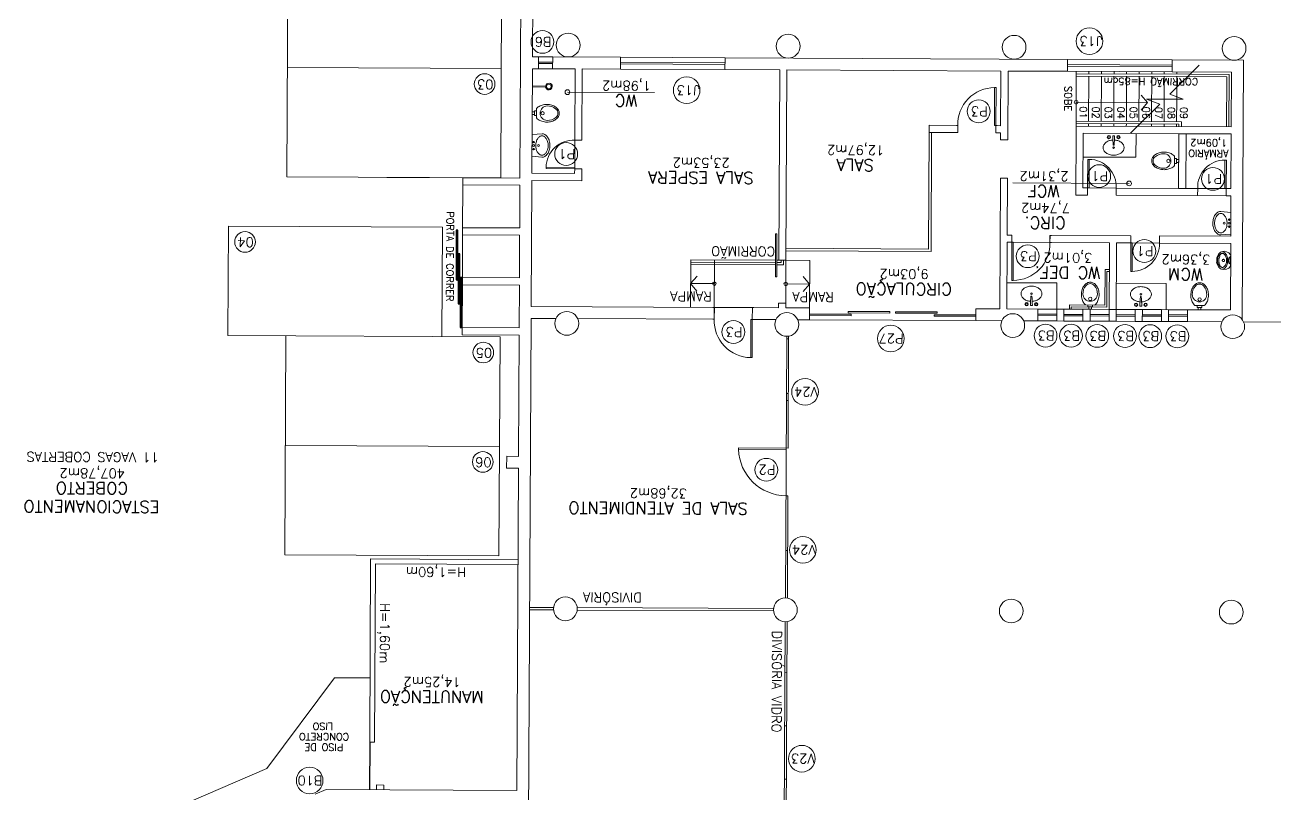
# Model space of a CAD drawing. Extents: x -1057 to 3416, y -340 to 4111.
# Drawn here: x 396.02 to 422.3, y 171.99 to 188.15 of the extents above; entities that cross this region are included whole.
import ezdxf
from ezdxf.enums import TextEntityAlignment as Align

# ---------------------------------------------------------------- set-up
doc = ezdxf.new("R2010")
doc.units = 0
doc.header["$LTSCALE"] = 50
for name, pattern in [('CONTINU', [0]), ('DASHDOT', [1, 0.5, -0.25, 0, -0.25]), ('HIDDEN', [9.525, 6.35, -3.175])]:
    doc.linetypes.add(name, pattern=pattern)
doc.layers.add('0.1', color=8, linetype='Continuous', lineweight=13)
doc.styles.add('80X50', font='romans.shx')
doc.styles.get("Standard").update_dxf_attribs({"font": 'romans.shx'})

# ---------------------------------------------------------------- blocks, each defined once
blk = doc.blocks.new('P80')
for points in [[(0, 0.86), (0, 0.83), (0.15, 0.83), (0.15, 0.86)], [(0, 0), (0, 0.03), (0.15, 0.03), (0.15, 0)]]:
    blk.add_lwpolyline(points)
blk.add_lwpolyline([(-0.8, 0.06), (0, 0.06), (0, 0.03), (-0.8, 0.03)], close=True)
at = {"color": 8}
blk.add_arc((-0.025, 0.056), 0.775, 88.1408, 179.6698, dxfattribs=at)
blk = doc.blocks.new('P80 - parede 25cm')
for points in [[(-0.03, -0.125), (0, -0.125), (0, 0.125), (-0.03, 0.125)], [(0.83, -0.125), (0.8, -0.125), (0.8, 0.125), (0.83, 0.125)]]:
    blk.add_lwpolyline(points)
blk.add_lwpolyline([(0.77, -0.925), (0.77, -0.125), (0.8, -0.125), (0.8, -0.925)], close=True)
at = {"color": 8}
blk.add_arc((0.774, -0.15), 0.775, 178.1408, 269.6698, dxfattribs=at)
blk = doc.blocks.new('P60')
at = {"color": 252}
blk.add_lwpolyline([(-0.6, 0.06), (0, 0.06), (0, 0.03), (-0.6, 0.03)], close=True, dxfattribs=at)
at = {"color": 8}
blk.add_arc((-0.029, 0.06), 0.571, 87.1025, 180, dxfattribs=at)
blk = doc.blocks.new('Chuveiro')
at = {"lineweight": -2}
for p, q in [((-0.28, 0), (-0.301, 0)), ((0, 0), (-0.28, 0)), ((-0.28, -0.02), (-0.301, -0.02)), ((0, -0.02), (-0.28, -0.02))]:
    blk.add_line(p, q, dxfattribs=at)
at = {"color": 8, "lineweight": -2}
blk.add_circle((-0.35, -0.01), 0.05, dxfattribs=at)
at = {"lineweight": -2}
blk.add_arc((-0.35, -0.01), 0.07, 8.2132, 351.7868, dxfattribs=at)
blk = doc.blocks.new('Vaso')
for points in [[(0.03, -0.05), (0.03, 0), (-0.03, 0), (-0.03, -0.05)], [(0.05, -0.09), (0.05, -0.05), (-0.05, -0.05), (-0.05, -0.09)]]:
    blk.add_lwpolyline(points)
for points in [[(0.183, -0.31, -0.071776), (0.168, -0.413, -0.083144), (0.129, -0.494, -0.106699), (0.065, -0.552, -0.132564), (-0.002, -0.57, -0.132564), (-0.069, -0.552, -0.106699), (-0.133, -0.494, -0.083144), (-0.172, -0.413, -0.071776), (-0.187, -0.31, -0.071776), (-0.172, -0.207, -0.083144), (-0.133, -0.126, -0.060171), (-0.1, -0.09), (0.096, -0.09, -0.060171), (0.129, -0.126, -0.083144), (0.168, -0.207, -0.071776)], [(-0.088, -0.497, 0.2474), (0, -0.541, 0.2474), (0.088, -0.497, 0.197858), (0.152, -0.318, 0.418329), (0, -0.168, 0.418329), (-0.152, -0.318, 0.197858)]]:
    blk.add_lwpolyline(points, format="xyb", close=True)
blk.add_circle((-0.002, -0.22), 0.0352)
blk = doc.blocks.new('Cuba-emp')
blk.add_lwpolyline([(0.21, 0.248), (0, 0.227), (0, -0.227), (0.21, -0.248, 0.137816), (0.271, -0.231, 0.107041), (0.329, -0.176, 0.080751), (0.364, -0.099, 0.068643), (0.378, -0.001, 0.068643), (0.364, 0.098, 0.080751), (0.329, 0.174, 0.107041), (0.271, 0.23, 0.115752), (0.21, 0.248)], format="xyb")
blk.add_lwpolyline([(0.21, 0.205, -0.131827), (0.25, 0.194, -0.106633), (0.297, 0.151, -0.083482), (0.328, 0.087, -0.072232), (0.341, 0, -0.072232), (0.328, -0.087, -0.083482), (0.297, -0.151, -0.106633), (0.25, -0.194, -0.131827), (0.21, -0.205, -0.131827), (0.17, -0.194, -0.106633), (0.123, -0.151, -0.083482), (0.092, -0.087, -0.072232), (0.079, 0, -0.072232), (0.092, 0.087, -0.083482), (0.123, 0.151, -0.106633), (0.17, 0.194, -0.131827)], format="xyb", close=True)
for centre, radius in [((0.037, -0.002), 0.0193), ((0.037, -0.002), 0.0193), ((0.036, 0.071), 0.0155), ((0.14, -0.001), 0.0198), ((0.036, -0.076), 0.0155)]:
    blk.add_circle(centre, radius)
blk = doc.blocks.new('Cuba')
blk.add_lwpolyline([(-0.016, 0.16, 0.059592), (-0.087, 0.147, 0.084248), (-0.156, 0.113, 0.106469), (-0.205, 0.058, 0.130159), (-0.22, 0, 0.130159), (-0.205, -0.058, 0.106469), (-0.156, -0.113, 0.084248), (-0.087, -0.147, 0.073281), (0, -0.16, 0.073281), (0.087, -0.147, 0.084248), (0.156, -0.113, 0.106469), (0.205, -0.058, 0.130159), (0.22, 0, 0.130159), (0.205, 0.058, 0.106469), (0.156, 0.113, 0.084248), (0.087, 0.147, 0.058268), (0.018, 0.159, 0.073281)], format="xyb")
blk.add_lwpolyline([(0.001, 0.05), (-0.007, 0.05, -0.389688), (-0.009, 0.052, -0.017234), (-0.019, 0.248, -0.418769), (-0.017, 0.25), (0.001, 0.25), (0.019, 0.25, -0.418769), (0.021, 0.248, -0.017234), (0.011, 0.052, -0.389688), (0.009, 0.05)], format="xyb", close=True)
for centre, radius in [((-0.099, 0.22), 0.035), ((0, 0), 0.0175), ((0.101, 0.22), 0.035)]:
    blk.add_circle(centre, radius)
at = {"color": 8}
for centre, radius in [((-0.099, 0.22), 0.025), ((-0.099, 0.22), 0.024), ((0.101, 0.22), 0.025), ((0.101, 0.22), 0.024)]:
    blk.add_circle(centre, radius, dxfattribs=at)
blk = doc.blocks.new('MIC')
for p, q in [((0, 0), (0, 0.111)), ((0.294, 0.002), (0.294, 0)), ((0, -0.112), (0, 0)), ((0.294, 0), (0.294, -0.002))]:
    blk.add_line(p, q)
for points in [[(0, 0.053, -0.473116), (0.005, 0.056), (0.025, 0.051, -0.362542), (0.031, 0.043), (0.033, 0.028, 0.564769), (0.039, 0.023)], [(0.002, 0.08), (0.034, 0.057, -0.1805), (0.041, 0.045), (0.043, 0.032, 0.35029), (0.049, 0.026, -0.252034), (0.063, 0.019)], [(0.064, 0.016, -0.100603), (0.082, 0.1, -0.114611), (0.123, 0.161, -0.309836), (0.21, 0.175, -0.309836)], [(0.161, -0.146), (0.165, -0.147, 0.189039), (0.197, -0.145, 0.189014), (0.26, -0.08, 0.116802), (0.275, 0, 0.116802), (0.26, 0.08, 0.189014), (0.197, 0.145, 0.189039), (0.165, 0.147), (0.161, 0.146)], [(0, -0.053, 0.473116), (0.005, -0.056), (0.025, -0.052, 0.362542), (0.031, -0.043), (0.033, -0.029, -0.564769), (0.039, -0.023)], [(0.002, -0.081), (0.034, -0.057, 0.1805), (0.041, -0.046), (0.043, -0.032, -0.35029), (0.049, -0.026, 0.252034), (0.063, -0.02)], [(0.064, -0.016, 0.100603), (0.082, -0.1, 0.114611), (0.123, -0.161, 0.309836), (0.21, -0.175, 0.309836)]]:
    blk.add_lwpolyline(points, format="xyb")
blk.add_lwpolyline([(0.247, 0), (0.247, -0.008, -0.102017), (0.231, -0.09, -0.100634), (0.2, -0.137, -0.31043), (0.159, -0.144, -0.029837), (0.153, -0.143, -0.193887), (0.101, -0.08, -0.096635), (0.085, 0, -0.096635), (0.101, 0.08, -0.193887), (0.153, 0.142, -0.029837), (0.159, 0.144, -0.31043), (0.2, 0.137, -0.100634), (0.231, 0.09, -0.102017), (0.247, 0.008)], format="xyb", close=True)
blk.add_circle((0.046, 0), 0.0075)
at = {"linetype": 'DASHDOT'}
blk.add_circle((0.152, 0), 0.024, dxfattribs=at)
for centre, radius, start, end in [((0.014, 0.111), 0.0142, 142.0649, 179.055), ((0.138, 0.032), 0.161, 69.9635, 146.7254), ((0.046, 0), 0.024, 251.9674, 108.0326), ((0.139, 0.048), 0.146, 35.2589, 68.1534), ((0.035, -0.011), 0.264, 26.2626, 32.6613), ((-0.029, -0.043), 0.336, 21.0674, 26.2626), ((0.16, 0.03), 0.134, 1.8451, 21.0674), ((-0.722, 0.002), 1.016, 360, 1.8451), ((0.014, -0.111), 0.0142, 180.945, 217.9351), ((0.138, -0.032), 0.161, 213.2746, 290.0365), ((0.139, -0.048), 0.146, 291.8466, 324.7411), ((0.035, 0.011), 0.264, 327.3387, 333.7374), ((-0.029, 0.043), 0.336, 333.7374, 338.9326), ((0.16, -0.03), 0.134, 338.9326, 358.1549), ((-0.722, -0.002), 1.016, 358.1549, 360)]:
    blk.add_arc(centre, radius, start, end)
blk = doc.blocks.new('ÁREA')
for p in [(0.00005, 0.00376), (0, 0)]:
    blk.add_attdef('COMPARTIMENTO', text='', height=0.0025).set_placement(p, align=Align.CENTER)
at = {"color": 1}
for p in [(-0.00005, -0.00376), (-0.0001, -0.00752)]:
    blk.add_attdef('ÁREA', text='', height=0.002, dxfattribs=at).set_placement(p, align=Align.CENTER)

msp = doc.modelspace()

# ---------------------------------------------------------------- linework, layer by layer
at = {"layer": '0.1', "color": 8}
for p, q in [((406.025, 184.939), (406.059, 191.839)), ((406.816, 187.375), (407.116, 187.374)), ((406.817, 187.485), (407.117, 187.484)), ((408.541, 187.477), (410.741, 187.466)), ((417.94, 187.431), (420.14, 187.42)), ((407.116, 187.344), (406.816, 187.345)), ((407.116, 187.234), (406.816, 187.235)), ((410.739, 187.216), (408.539, 187.227)), ((408.54, 187.367), (410.74, 187.356)), ((410.74, 187.326), (408.54, 187.337)), ((420.139, 187.17), (417.939, 187.181)), ((417.94, 187.321), (420.14, 187.31)), ((420.14, 187.28), (417.94, 187.291)), ((418.125, 187.13), (418.124, 187.08)), ((420.514, 187.118), (418.125, 187.13)), ((420.464, 187.068), (418.124, 187.08)), ((419.622, 186.522), (419.488, 186.68)), ((418.122, 186.53), (419.622, 186.522)), ((419.622, 186.522), (419.486, 186.365)), ((418.119, 186.08), (418.119, 185.88)), ((419.459, 186.073), (418.119, 186.08)), ((419.509, 186.123), (418.12, 186.13)), ((415.021, 183.445), (415.033, 185.895)), ((415.071, 183.395), (415.083, 185.895)), ((419.383, 185.873), (419.38, 185.373)), ((420.283, 185.869), (420.433, 185.868)), ((407.579, 185.132), (407.582, 185.732)), ((419.38, 185.373), (418.266, 185.379)), ((405.223, 183.893), (405.227, 184.793)), ((418.963, 184.725), (418.363, 184.728)), ((420.277, 184.719), (420.427, 184.718)), ((420.677, 184.717), (421.277, 184.714)), ((405.218, 182.843), (405.222, 183.743)), ((415.021, 183.445), (412.021, 183.46)), ((416.771, 183.586), (417.571, 183.582)), ((419.271, 183.574), (419.871, 183.571)), ((410.013, 182.22), (410.018, 183.22)), ((411.8, 183.211), (410.018, 183.22)), ((410.513, 182.217), (410.518, 183.217)), ((411.87, 183.21), (411.83, 183.211)), ((411.919, 183.16), (411.92, 183.21)), ((411.969, 183.11), (411.97, 183.21)), ((412.015, 182.31), (412.02, 183.21)), ((412.02, 183.21), (412.52, 183.207)), ((415.071, 183.395), (412.021, 183.41)), ((412.52, 183.207), (412.515, 182.207)), ((411.799, 183.161), (410.017, 183.17)), ((411.799, 183.111), (410.017, 183.12)), ((411.919, 183.16), (411.829, 183.161)), ((411.969, 183.11), (411.829, 183.111)), ((418.725, 182.267), (418.729, 183.015)), ((418.729, 183.015), (418.819, 183.014)), ((418.765, 182.226), (418.768, 182.974)), ((418.768, 182.974), (418.818, 182.974)), ((405.212, 181.793), (405.217, 182.693)), ((410.015, 182.72), (410.151, 182.876)), ((410.515, 182.717), (410.015, 182.72)), ((410.015, 182.72), (410.149, 182.561)), ((412.017, 182.71), (412.517, 182.707)), ((412.517, 182.707), (412.382, 182.55)), ((412.517, 182.707), (412.383, 182.865)), ((417.717, 182.732), (416.667, 182.737)), ((417.715, 182.182), (417.717, 182.732)), ((420.017, 182.72), (418.967, 182.725)), ((420.015, 182.17), (420.017, 182.72)), ((411.315, 182.213), (410.515, 182.217)), ((417.315, 182.184), (417.715, 182.182)), ((417.865, 182.181), (418.265, 182.179)), ((417.981, 182.27), (417.98, 182.18)), ((417.981, 182.27), (418.725, 182.267)), ((418.02, 182.23), (418.765, 182.226)), ((418.02, 182.23), (418.02, 182.18)), ((418.415, 182.178), (418.815, 182.176)), ((418.965, 182.175), (419.365, 182.173)), ((419.515, 182.173), (419.915, 182.171)), ((420.065, 182.17), (420.465, 182.168)), ((412.513, 181.957), (416.013, 181.94)), ((417.713, 181.932), (417.313, 181.934)), ((417.314, 182.074), (417.714, 182.072)), ((417.714, 182.042), (417.314, 182.044)), ((418.263, 181.929), (417.863, 181.931)), ((417.864, 182.071), (418.264, 182.069)), ((418.264, 182.039), (417.864, 182.041)), ((418.813, 181.926), (418.413, 181.928)), ((418.414, 182.068), (418.814, 182.066)), ((418.814, 182.036), (418.414, 182.038)), ((419.363, 181.923), (418.963, 181.925)), ((418.964, 182.065), (419.364, 182.063)), ((419.364, 182.033), (418.964, 182.035)), ((419.913, 181.921), (419.513, 181.923)), ((419.514, 182.063), (419.914, 182.061)), ((419.914, 182.031), (419.514, 182.033)), ((420.463, 181.918), (420.063, 181.92)), ((420.064, 182.06), (420.464, 182.058)), ((420.464, 182.028), (420.064, 182.03)), ((405.986, 176.996), (406.009, 181.596)), ((412.037, 181.61), (412.01, 176.11)), ((412.076, 181.559), (412.036, 181.56)), ((412.05, 176.106), (412.06, 178.259)), ((403.269, 173.08), (403.288, 176.93)), ((403.288, 176.93), (406.388, 176.914)), ((403.369, 173.079), (403.388, 176.829)), ((403.388, 176.829), (406.388, 176.814)), ((407.135, 175.909), (406.633, 175.911)), ((407.134, 175.859), (406.633, 175.861)), ((411.76, 175.886), (407.632, 175.906)), ((411.759, 175.836), (407.632, 175.856)), ((412.007, 175.61), (411.98, 170.11)), ((412.02, 170.106), (412.047, 175.613)), ((403.269, 173.08), (403.369, 173.079)), ((401.108, 172.528), (397.319, 170.894))]:
    msp.add_line(p, q, dxfattribs=at)
at = {"layer": '0.1', "color": 7}
for p, q in [((406.428, 184.937), (406.462, 191.837)), ((406.691, 187.486), (406.697, 188.886)), ((406.817, 187.485), (406.691, 187.486)), ((406.817, 187.485), (406.816, 187.235)), ((407.116, 187.234), (407.117, 187.484)), ((408.541, 187.477), (407.117, 187.484)), ((408.541, 187.477), (408.539, 187.227)), ((410.739, 187.216), (410.741, 187.466)), ((417.94, 187.431), (410.741, 187.466)), ((417.939, 187.181), (417.94, 187.431)), ((420.14, 187.42), (420.139, 187.17)), ((421.64, 187.412), (420.14, 187.42)), ((421.614, 181.962), (421.64, 187.412)), ((406.678, 185.036), (406.689, 187.236)), ((406.816, 187.235), (406.689, 187.236)), ((407.589, 187.232), (407.116, 187.234)), ((407.582, 185.732), (407.589, 187.232)), ((407.732, 185.731), (407.739, 187.231)), ((408.539, 187.227), (407.739, 187.231)), ((411.889, 187.21), (410.739, 187.216)), ((411.87, 183.21), (411.889, 187.21)), ((412.02, 183.21), (412.039, 187.21)), ((416.539, 187.187), (412.039, 187.21)), ((416.534, 186.037), (416.539, 187.187)), ((416.682, 185.737), (416.689, 187.187)), ((417.939, 187.181), (416.689, 187.187)), ((421.389, 187.164), (420.139, 187.17)), ((421.383, 186.014), (421.389, 187.164)), ((415.033, 185.895), (415.034, 186.045)), ((415.633, 185.892), (415.033, 185.895)), ((415.634, 186.042), (415.034, 186.045)), ((415.634, 186.042), (415.633, 185.892)), ((416.433, 185.888), (416.434, 186.038)), ((416.533, 185.887), (416.433, 185.888)), ((416.534, 186.037), (416.434, 186.038)), ((416.532, 185.737), (416.533, 185.887)), ((418.112, 184.58), (418.119, 185.88)), ((421.383, 186.014), (418.119, 186.03)), ((418.263, 184.729), (418.269, 185.879)), ((420.283, 185.869), (418.269, 185.879)), ((420.277, 184.719), (420.283, 185.869)), ((420.427, 184.718), (420.433, 185.868)), ((421.383, 185.864), (420.433, 185.868)), ((421.377, 184.714), (421.383, 185.864)), ((407.732, 185.731), (407.582, 185.732)), ((416.532, 185.737), (416.682, 185.737)), ((407.578, 185.032), (406.678, 185.036)), ((407.578, 185.032), (407.579, 185.132)), ((407.579, 185.132), (407.729, 185.131)), ((407.728, 184.881), (407.729, 185.131)), ((405.227, 184.793), (405.228, 184.943)), ((406.427, 184.787), (405.227, 184.793)), ((406.428, 184.937), (405.228, 184.943)), ((406.423, 183.887), (406.427, 184.787)), ((406.665, 182.236), (406.678, 184.886)), ((407.728, 184.881), (406.678, 184.886)), ((416.515, 182.187), (416.528, 184.937)), ((416.678, 184.937), (416.528, 184.937)), ((416.672, 183.737), (416.678, 184.937)), ((418.362, 184.578), (418.112, 184.58)), ((418.363, 184.728), (418.263, 184.729)), ((418.363, 184.728), (418.362, 184.578)), ((418.962, 184.575), (418.963, 184.725)), ((420.676, 184.567), (418.962, 184.575)), ((420.277, 184.719), (418.963, 184.725)), ((420.677, 184.717), (420.427, 184.718)), ((420.677, 184.717), (420.676, 184.567)), ((421.276, 184.564), (421.277, 184.714)), ((421.376, 184.564), (421.276, 184.564)), ((421.377, 184.714), (421.277, 184.714)), ((421.372, 183.714), (421.376, 184.564)), ((405.222, 183.743), (405.223, 183.893)), ((405.222, 183.743), (406.422, 183.737)), ((405.223, 183.893), (406.423, 183.887)), ((406.418, 182.837), (406.422, 183.737)), ((416.772, 183.736), (416.672, 183.737)), ((416.771, 183.586), (416.772, 183.736)), ((417.572, 183.732), (417.571, 183.582)), ((419.272, 183.724), (417.572, 183.732)), ((419.271, 183.574), (419.272, 183.724)), ((419.872, 183.721), (419.871, 183.571)), ((421.372, 183.714), (419.872, 183.721)), ((416.665, 182.187), (416.671, 183.587)), ((416.771, 183.586), (416.671, 183.587)), ((418.821, 183.576), (417.571, 183.582)), ((418.813, 181.926), (418.821, 183.576)), ((418.963, 181.925), (418.971, 183.575)), ((419.271, 183.574), (418.971, 183.575)), ((421.371, 183.564), (419.871, 183.571)), ((421.365, 182.164), (421.371, 183.564)), ((412.02, 183.21), (411.87, 183.21)), ((405.217, 182.693), (405.218, 182.843)), ((405.217, 182.693), (406.417, 182.687)), ((405.218, 182.843), (406.418, 182.837)), ((406.412, 181.787), (406.417, 182.687)), ((410.515, 182.217), (406.665, 182.236)), ((410.515, 182.217), (410.513, 181.967)), ((411.315, 182.213), (411.313, 181.963)), ((411.865, 182.21), (411.315, 182.213)), ((411.865, 182.21), (411.865, 182.31)), ((411.865, 182.31), (412.015, 182.31)), ((412.015, 182.21), (412.015, 182.31)), ((412.515, 182.207), (412.015, 182.21)), ((412.515, 182.207), (412.513, 181.957)), ((416.013, 181.94), (416.015, 182.19)), ((416.515, 182.187), (416.015, 182.19)), ((417.315, 182.184), (416.665, 182.187)), ((417.313, 181.934), (417.315, 182.184)), ((417.713, 181.932), (417.715, 182.182)), ((417.865, 182.181), (417.715, 182.182)), ((417.863, 181.931), (417.865, 182.181)), ((418.263, 181.929), (418.265, 182.179)), ((418.415, 182.178), (418.265, 182.179)), ((418.413, 181.928), (418.415, 182.178)), ((418.815, 182.176), (418.965, 182.175)), ((419.363, 181.923), (419.365, 182.173)), ((419.515, 182.173), (419.365, 182.173)), ((419.513, 181.923), (419.515, 182.173)), ((419.913, 181.921), (419.915, 182.171)), ((420.065, 182.17), (419.915, 182.171)), ((420.063, 181.92), (420.065, 182.17)), ((420.465, 182.168), (420.463, 181.918)), ((421.365, 182.164), (420.465, 182.168)), ((406.604, 169.886), (406.663, 181.986)), ((407.184, 181.983), (406.663, 181.986)), ((410.513, 181.967), (407.643, 181.981)), ((411.809, 181.961), (411.313, 181.963)), ((412.513, 181.957), (412.268, 181.958)), ((416.559, 181.937), (416.013, 181.94)), ((417.313, 181.934), (417.017, 181.935)), ((417.863, 181.931), (417.713, 181.932)), ((418.413, 181.928), (418.263, 181.929)), ((418.963, 181.925), (418.813, 181.926)), ((419.513, 181.923), (419.363, 181.923)), ((420.063, 181.92), (419.913, 181.921)), ((421.184, 181.914), (420.463, 181.918)), ((405.212, 181.793), (406.412, 181.787)), ((405.212, 181.643), (405.212, 181.793)), ((405.212, 181.643), (406.412, 181.637)), ((406.399, 179.087), (406.412, 181.637)), ((406.149, 179.089), (406.148, 178.839)), ((406.399, 179.087), (406.149, 179.089)), ((406.398, 178.837), (406.148, 178.839)), ((406.365, 172.064), (406.398, 178.837)), ((402.352, 172.084), (402.126, 171.987)), ((402.352, 172.084), (406.365, 172.064))]:
    msp.add_line(p, q, dxfattribs=at)
at = {"layer": '0.1', "color": 8, "linetype": 'CONTINU'}
for p, q in [((418.119, 186.03), (418.125, 187.18)), ((418.389, 187.128), (418.389, 187.178)), ((418.653, 187.127), (418.653, 187.177)), ((418.918, 187.126), (418.918, 187.176)), ((419.182, 187.124), (419.182, 187.174)), ((419.446, 187.123), (419.446, 187.173)), ((419.71, 187.122), (419.711, 187.172)), ((419.975, 187.12), (419.975, 187.17)), ((420.239, 187.119), (420.239, 187.169)), ((418.384, 186.128), (418.389, 187.078)), ((418.648, 186.127), (418.653, 187.077)), ((418.913, 186.126), (418.917, 187.076)), ((419.177, 186.124), (419.182, 187.074)), ((419.441, 186.123), (419.446, 187.073)), ((419.706, 186.318), (419.71, 187.072)), ((419.972, 186.595), (419.974, 187.07)), ((420.238, 186.844), (420.239, 187.069)), ((407.427, 186.742), (409.257, 186.733)), ((420.236, 186.594), (420.237, 186.644)), ((418.384, 186.028), (418.384, 186.078)), ((418.648, 186.027), (418.648, 186.077)), ((418.912, 186.026), (418.912, 186.076)), ((419.176, 186.024), (419.177, 186.074)), ((419.441, 186.023), (419.441, 186.073)), ((419.705, 186.022), (419.705, 186.072)), ((419.969, 186.021), (419.969, 186.071)), ((420.234, 186.019), (420.234, 186.069)), ((416.788, 184.836), (419.235, 184.824)), ((421.642, 181.912), (422.613, 181.907)), ((401.108, 172.528), (402.526, 174.433)), ((403.276, 174.43), (402.526, 174.433))]:
    msp.add_line(p, q, dxfattribs=at)
at = {"layer": '0.1', "color": 8, "linetype": 'DASHDOT', "ltscale": 0.2}
for p, q in [((421.339, 187.114), (420.514, 187.118)), ((421.333, 186.014), (421.339, 187.114)), ((421.289, 187.064), (420.464, 187.068)), ((421.283, 186.014), (421.289, 187.064)), ((419.972, 186.595), (419.97, 186.121)), ((420.236, 186.594), (420.234, 186.119)), ((420.238, 186.844), (420.237, 186.644)), ((420.284, 186.069), (419.459, 186.073)), ((420.334, 186.119), (419.509, 186.123)), ((419.706, 186.318), (419.705, 186.122)), ((420.284, 186.019), (420.284, 186.069)), ((420.334, 186.019), (420.334, 186.119))]:
    msp.add_line(p, q, dxfattribs=at)
at = {"layer": '0.1', "color": 8, "linetype": 'HIDDEN', "ltscale": 0.02}
for p, q in [((405.228, 184.943), (403.628, 184.951)), ((420.676, 184.567), (421.276, 184.564)), ((403.415, 172.079), (403.415, 172.179)), ((403.565, 172.178), (403.415, 172.179)), ((403.565, 172.078), (403.565, 172.178))]:
    msp.add_line(p, q, dxfattribs=at)
at = {"layer": '0.1', "color": 8, "linetype": 'CONTINU', "lineweight": -2}
msp.add_line((403.269, 173.08), (403.265, 172.08), dxfattribs=at)
at = {"layer": '0.1', "color": 8}
for points in [[(401.559, 191.861), (401.525, 184.961), (406.025, 184.939)], [(406.037, 187.239), (401.537, 187.261)], [(420.706, 187.308), (420.09, 186.698), (420.372, 186.594), (419.6, 186.597), (419.883, 186.493), (419.267, 185.883)], [(404.788, 181.602), (404.799, 183.902), (400.3, 183.924), (400.288, 181.624), (406.009, 181.596)], [(401.509, 181.618), (401.486, 177.018), (405.986, 176.996)], [(412.065, 179.259), (412.077, 181.613)], [(412.071, 180.409), (412.031, 180.41)], [(405.997, 179.296), (401.498, 179.318)], [(412.065, 179.259), (411.025, 179.265), (411.025, 179.235), (412.025, 179.23)], [(412.06, 178.259), (412.02, 178.26)], [(412.054, 177.109), (412.014, 177.11)], [(412.002, 174.54), (412.042, 174.539)], [(411.996, 173.42), (412.036, 173.419)], [(411.991, 172.3), (412.031, 172.299)]]:
    msp.add_lwpolyline(points, dxfattribs=at)
at = {"layer": '0.1', "color": 8, "linetype": 'CONTINU', "lineweight": -2}
for points in [[(405.09, 183.844), (405.084, 182.794), (405.114, 182.793), (405.12, 183.843)], [(405.133, 183.343), (405.128, 182.293), (405.158, 182.293), (405.163, 183.343)], [(405.176, 182.843), (405.171, 181.793), (405.201, 181.793), (405.206, 182.843)]]:
    msp.add_lwpolyline(points, close=True, dxfattribs=at)
at = {"layer": '0.1', "color": 8}
for points in [[(411.832, 183.761), (411.802, 183.761), (411.798, 182.861), (411.828, 182.861)], [(414.204, 182.129), (413.329, 182.133), (413.329, 182.103), (414.204, 182.099)], [(415.199, 182.094), (414.324, 182.098), (414.324, 182.128), (415.199, 182.124)], [(413.389, 182.073), (412.514, 182.077), (412.514, 182.047), (413.389, 182.043)], [(416.014, 182.03), (415.139, 182.034), (415.139, 182.064), (416.014, 182.06)]]:
    msp.add_lwpolyline(points, close=True, dxfattribs=at)
for centre, radius in [((406.901, 187.799), 0.24), ((418.401, 187.814), 0.28), ((405.686, 186.913), 0.217), ((409.933, 186.782), 0.28), ((416.073, 186.339), 0.24), ((418.122, 186.53), 0.0387), ((407.4, 185.442), 0.24), ((418.606, 184.977), 0.24), ((420.998, 184.919), 0.24), ((400.648, 183.594), 0.217), ((417.104, 183.293), 0.24), ((419.555, 183.402), 0.24), ((410.515, 182.717), 0.0387), ((412.017, 182.71), 0.0387), ((410.916, 181.7), 0.24), ((417.479, 181.624), 0.24), ((418.015, 181.622), 0.24), ((418.565, 181.619), 0.24), ((414.224, 181.562), 0.28), ((419.149, 181.616), 0.24), ((419.679, 181.613), 0.24), ((420.249, 181.611), 0.24), ((405.658, 181.269), 0.217), ((412.422, 180.441), 0.28), ((405.647, 178.969), 0.217), ((411.608, 178.804), 0.24), ((412.377, 177.121), 0.28), ((412.355, 172.731), 0.28), ((402.007, 172.272), 0.28)]:
    msp.add_circle(centre, radius, dxfattribs=at)
at = {"layer": '0.1', "color": 7}
for centre in [(407.442, 187.732), (412.067, 187.709), (416.817, 187.686), (421.442, 187.663), (407.413, 181.882), (412.038, 181.86), (416.788, 181.836), (421.413, 181.813), (407.383, 175.882), (412.008, 175.86), (416.758, 175.836), (421.383, 175.813)]:
    msp.add_circle(centre, 0.25, dxfattribs=at)
at = {"layer": '0.1', "color": 8, "linetype": 'CONTINU'}
for centre in [(407.427, 186.742), (419.235, 184.824)]:
    msp.add_circle(centre, 0.0498, dxfattribs=at)
at = {"layer": '0.1', "color": 8}
for start, end in [(87.425, 89.7175), (181.4366, 269.7175)]:
    msp.add_arc((412.025, 179.26), 1, start, end, dxfattribs=at)

# ---------------------------------------------------------------- block references
for name, p, rotation in [('Chuveiro', (406.687, 186.852), 179.7174815060635), ('Vaso', (406.685, 186.302), 89.71748150606336), ('Cuba-emp', (406.681, 185.622), 359.7174815060635), ('Cuba', (418.909, 185.577), 359.7174815060635), ('P60', (407.579, 185.102), 359.7174815060635), ('P60', (418.333, 184.729), 269.7174815060636), ('Vaso', (420.28, 185.294), 269.7174815060636), ('Cuba-emp', (421.373, 183.987), 179.7174815060635), ('MIC', (421.37, 183.204), 179.7174815060635), ('Cuba', (417.183, 182.505), 179.7174815060635), ('Vaso', (418.415, 182.178), 179.7174815060635), ('Cuba', (419.483, 182.494), 179.7174815060635), ('Vaso', (420.714, 182.167), 179.7174815060635)]:
    msp.add_blockref(name, p, dxfattribs=dict(at, rotation=rotation))
ref = msp.add_blockref('ÁREA', (408.662, 186.689), dxfattribs=dict(at, xscale=133.3333333333334, yscale=133.3333333333334, zscale=133.3333333333334, rotation=179.7174815060635))
ref.add_attrib('COMPARTIMENTO', 'WC', dxfattribs={"layer": '0', "color": 3, "height": 0.25, "rotation": 179.7175}).set_placement((408.662, 186.689), align=Align.CENTER)
ref.add_attrib('ÁREA', '1,98m2', dxfattribs={"layer": '0', "color": 1, "height": 0.2, "rotation": 179.7175}).set_placement((408.67, 186.977), align=Align.CENTER)
at = {"layer": '0.1', "color": 8, "xscale": -1}
for name, p, rotation in [('P80', (416.464, 186.038), 89.7174815060634), ('P60', (421.307, 184.714), 89.7174815060634), ('P80', (416.741, 183.586), 269.7174815060636), ('P60', (419.241, 183.574), 269.7174815060636)]:
    msp.add_blockref(name, p, dxfattribs=dict(at, rotation=rotation))
at = {"layer": '0.1', "color": 8}
ref = msp.add_blockref('ÁREA', (413.478, 185.335), dxfattribs=dict(at, xscale=133.3333333333334, yscale=133.3333333333334, zscale=133.3333333333334, rotation=179.7174815060635))
ref.add_attrib('COMPARTIMENTO', 'SALA', dxfattribs={"layer": '0', "color": 3, "height": 0.25, "rotation": 179.7175}).set_placement((413.478, 185.335), align=Align.CENTER)
ref.add_attrib('ÁREA', '12,97m2', dxfattribs={"layer": '0', "color": 1, "height": 0.2, "rotation": 179.7175}).set_placement((413.486, 185.623), align=Align.CENTER)
ref = msp.add_blockref('ÁREA', (420.902, 185.464), dxfattribs=dict(at, xscale=133.3333333333334, yscale=133.3333333333334, zscale=133.3333333333334, rotation=179.7174815060635))
ref.add_attrib('COMPARTIMENTO', 'ARMÁRIO', dxfattribs={"layer": '0', "color": 1, "height": 0.15, "rotation": 179.7175}).set_placement((420.902, 185.529), align=Align.CENTER)
ref.add_attrib('ÁREA', '1,09m2', dxfattribs={"layer": '0', "color": 1, "height": 0.15, "rotation": 179.7175}).set_placement((420.91, 185.752), align=Align.CENTER)
ref = msp.add_blockref('ÁREA', (410.233, 185.07), dxfattribs=dict(at, xscale=133.3333333333334, yscale=133.3333333333334, zscale=133.3333333333334, rotation=179.7174815060635))
ref.add_attrib('COMPARTIMENTO', 'SALA ESPERA', dxfattribs={"layer": '0', "color": 3, "height": 0.25, "rotation": 179.7175}).set_placement((410.233, 185.07), align=Align.CENTER)
ref.add_attrib('ÁREA', '23,53m2', dxfattribs={"layer": '0', "color": 1, "height": 0.2, "rotation": 179.7175}).set_placement((410.241, 185.358), align=Align.CENTER)
ref = msp.add_blockref('ÁREA', (417.44, 184.788), dxfattribs=dict(at, xscale=133.3333333333334, yscale=133.3333333333334, zscale=133.3333333333334, rotation=179.7174815060635))
ref.add_attrib('COMPARTIMENTO', 'WCF', dxfattribs={"layer": '0', "color": 3, "height": 0.25, "rotation": 179.7175}).set_placement((417.44, 184.788), align=Align.CENTER)
ref.add_attrib('ÁREA', '2,31m2', dxfattribs={"layer": '0', "color": 1, "height": 0.2, "rotation": 179.7175}).set_placement((417.448, 185.076), align=Align.CENTER)
ref = msp.add_blockref('ÁREA', (417.471, 184.12), dxfattribs=dict(at, xscale=133.3333333333334, yscale=133.3333333333334, zscale=133.3333333333334, rotation=179.7174815060635))
ref.add_attrib('COMPARTIMENTO', 'CIRC.', dxfattribs={"layer": '0', "color": 3, "height": 0.25, "rotation": 179.7175}).set_placement((417.471, 184.12), align=Align.CENTER)
ref.add_attrib('ÁREA', '7,74m2', dxfattribs={"layer": '0', "color": 1, "height": 0.2, "rotation": 179.7175}).set_placement((417.479, 184.408), align=Align.CENTER)
ref = msp.add_blockref('ÁREA', (417.943, 183.073), dxfattribs=dict(at, xscale=133.3333333333334, yscale=133.3333333333334, zscale=133.3333333333334, rotation=179.7174815060635))
ref.add_attrib('COMPARTIMENTO', 'WC DEF.', dxfattribs={"layer": '0', "color": 3, "height": 0.25, "rotation": 179.7175}).set_placement((417.943, 183.073), align=Align.CENTER)
ref.add_attrib('ÁREA', '3,01m2', dxfattribs={"layer": '0', "color": 1, "height": 0.2, "rotation": 179.7175}).set_placement((417.951, 183.361), align=Align.CENTER)
ref = msp.add_blockref('ÁREA', (420.425, 183.037), dxfattribs=dict(at, xscale=133.3333333333334, yscale=133.3333333333334, zscale=133.3333333333334, rotation=179.7174815060635))
ref.add_attrib('COMPARTIMENTO', 'WCM', dxfattribs={"layer": '0', "color": 3, "height": 0.25, "rotation": 179.7175}).set_placement((420.425, 183.037), align=Align.CENTER)
ref.add_attrib('ÁREA', '3,36m2', dxfattribs={"layer": '0', "color": 1, "height": 0.2, "rotation": 179.7175}).set_placement((420.433, 183.325), align=Align.CENTER)
ref = msp.add_blockref('ÁREA', (414.498, 182.729), dxfattribs=dict(at, xscale=133.3333333333334, yscale=133.3333333333334, zscale=133.3333333333334, rotation=179.7174815060635))
ref.add_attrib('COMPARTIMENTO', 'CIRCULAÇÃO', dxfattribs={"layer": '0', "color": 3, "height": 0.25, "rotation": 179.7175}).set_placement((414.498, 182.729), align=Align.CENTER)
ref.add_attrib('ÁREA', '9,03m2', dxfattribs={"layer": '0', "color": 1, "height": 0.2, "rotation": 179.7175}).set_placement((414.506, 183.017), align=Align.CENTER)
at = {"layer": '0.1', "color": 7, "rotation": 359.7174815060635}
msp.add_blockref('P80 - parede 25cm', (410.514, 182.092), dxfattribs=at)
at = {"layer": '0.1', "color": 8}
ref = msp.add_blockref('ÁREA', (397.43, 178.542), dxfattribs=dict(at, xscale=133.3333333333334, yscale=133.3333333333334, zscale=133.3333333333334, rotation=179.7174815060635))
ref.add_attrib('COMPARTIMENTO', 'COBERTO', dxfattribs={"layer": '0', "color": 3, "height": 0.25, "rotation": 179.7175}).set_placement((397.43, 178.542), align=Align.CENTER)
ref.add_attrib('ÁREA', '407,78m2', dxfattribs={"layer": '0', "color": 1, "height": 0.2, "rotation": 179.7175}).set_placement((397.438, 178.83), align=Align.CENTER)
ref.add_attrib('ÁREA', '11 VAGAS COBERTAS', dxfattribs={"layer": '0', "color": 1, "height": 0.2, "rotation": 179.7175}).set_placement((397.446, 179.172), align=Align.CENTER)
ref.add_attrib('COMPARTIMENTO', 'ESTACIONAMENTO', dxfattribs={"layer": '0', "color": 3, "height": 0.25, "rotation": 179.7175}).set_placement((397.421, 178.154), align=Align.CENTER)
ref = msp.add_blockref('ÁREA', (409.332, 178.121), dxfattribs=dict(at, xscale=133.3333333333334, yscale=133.3333333333334, zscale=133.3333333333334, rotation=179.7174815060635))
ref.add_attrib('COMPARTIMENTO', 'SALA DE ATENDIMENTO', dxfattribs={"layer": '0', "color": 3, "height": 0.25, "rotation": 179.7175}).set_placement((409.332, 178.121), align=Align.CENTER)
ref.add_attrib('ÁREA', '32,68m2', dxfattribs={"layer": '0', "color": 1, "height": 0.2, "rotation": 179.7175}).set_placement((409.34, 178.409), align=Align.CENTER)
ref = msp.add_blockref('ÁREA', (404.576, 174.157), dxfattribs=dict(at, xscale=133.3333333333334, yscale=133.3333333333334, zscale=133.3333333333334, rotation=179.7174815060635))
ref.add_attrib('COMPARTIMENTO', 'MANUTENÇÃO', dxfattribs={"layer": '0', "color": 3, "height": 0.25, "rotation": 179.7175}).set_placement((404.576, 174.157), align=Align.CENTER)
ref.add_attrib('ÁREA', '14,25m2', dxfattribs={"layer": '0', "color": 1, "height": 0.2, "rotation": 179.7175}).set_placement((404.584, 174.444), align=Align.CENTER)

# ---------------------------------------------------------------- texts
at = {"layer": '0.1', "color": 7}
for s, height, rotation, p in [('J13', 0.2, 179.7175, (418.672, 187.914)), ('B6', 0.2, 179.7175, (407.093, 187.899)), ('03', 0.2, 179.7175, (405.871, 187.004)), ('J13', 0.2, 179.7175, (410.205, 186.882)), ('P3', 0.2, 179.7175, (416.264, 186.439)), ('P1', 0.2, 179.7175, (407.592, 185.542)), ('P1', 0.2, 179.7175, (418.797, 185.077)), ('P1', 0.2, 179.7175, (421.189, 185.02)), ('PORTA DE CORRER', 0.15, 269.7175, (404.888, 184.239)), ('04', 0.2, 179.7175, (400.833, 183.686)), ('CORRIMÃO', 0.2, 179.7175, (411.794, 183.493)), ('P1', 0.2, 179.7175, (419.746, 183.502)), ('P3', 0.2, 179.7175, (417.295, 183.393)), ('RAMPA', 0.2, 179.7175, (410.462, 182.548)), ('RAMPA', 0.2, 179.7175, (413.03, 182.535)), ('P3', 0.2, 179.7175, (411.107, 181.801)), ('P27', 0.2, 179.7175, (414.495, 181.662)), ('B3', 0.2, 179.7175, (417.67, 181.725)), ('B3', 0.2, 179.7175, (418.206, 181.722)), ('B3', 0.2, 179.7175, (418.756, 181.719)), ('B3', 0.2, 179.7175, (419.341, 181.717)), ('B3', 0.2, 179.7175, (419.87, 181.714)), ('B3', 0.2, 179.7175, (420.441, 181.711)), ('05', 0.2, 179.7175, (405.843, 181.361)), ('V24', 0.2, 179.7175, (412.693, 180.541)), ('06', 0.2, 179.7175, (405.832, 179.061)), ('P2', 0.2, 179.7175, (411.799, 178.905)), ('V24', 0.2, 179.7175, (412.648, 177.221)), ('H=1,60m', 0.2, 179.7175, (405.299, 176.751)), ('DIVISÓRIA', 0.2, 179.7175, (408.989, 176.219)), ('H=1,60m', 0.2, 269.7175, (403.491, 176.004)), ('DIVISÓRIA VIDRO', 0.2, 269.7175, (411.733, 175.424)), ('LISO', 0.15, 179.7175, (402.5, 173.484)), ('CONCRETO', 0.15, 179.7175, (402.837, 173.266)), ('PISO DE', 0.15, 179.7175, (402.714, 173.046)), ('V23', 0.2, 179.7175, (412.626, 172.832)), ('B10', 0.2, 179.7175, (402.278, 172.372))]:
    msp.add_text(s, height=height, rotation=rotation, dxfattribs=at).set_placement(p)
at = {"layer": '0.1', "color": 7, "style": '80X50'}
for s, rotation, p in [('SOBE', 269.7175, (417.879, 186.872)), ('CORRIMÃO H=85cm', 179.7175, (420.688, 187.036)), ('01', 269.7175, (418.197, 186.443)), ('02', 269.7175, (418.462, 186.442)), ('03', 269.7175, (418.726, 186.44)), ('04', 269.7175, (418.99, 186.439)), ('05', 269.7175, (419.254, 186.438)), ('06', 269.7175, (419.519, 186.436)), ('07', 269.7175, (419.783, 186.435)), ('08', 269.7175, (420.047, 186.434)), ('09', 269.7175, (420.312, 186.433))]:
    msp.add_text(s, height=0.15, rotation=rotation, dxfattribs=at).set_placement(p)

doc.saveas('drawing.dxf')
